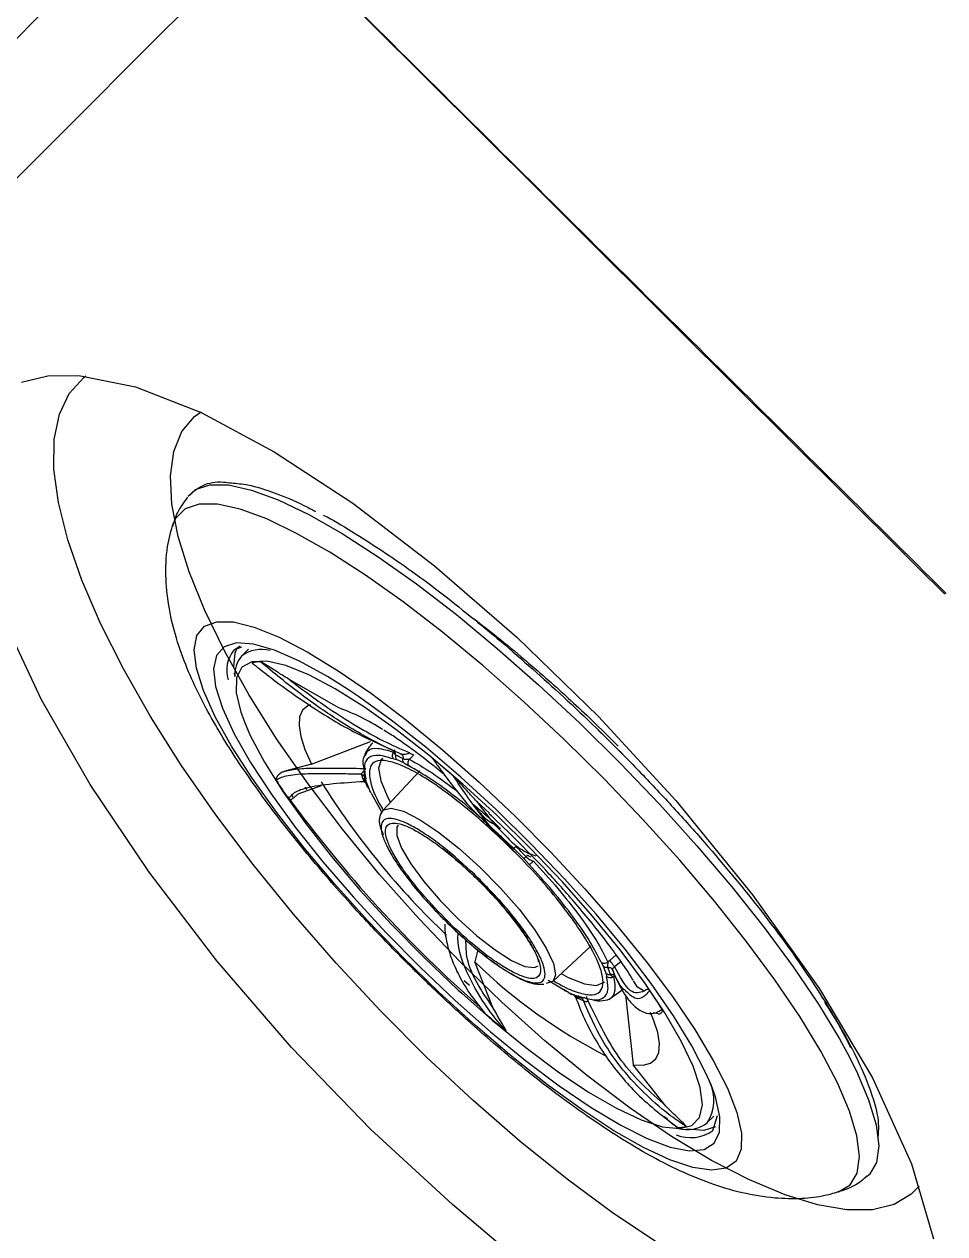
# Model space of a CAD drawing. Header units: inches. Extents: x 0 to 84, y -22 to 124.
# Drawn here: x 73.36 to 75.274, y 66.242 to 68.756 of the extents above; entities that cross this region are included whole.
import ezdxf

# ---------------------------------------------------------------- set-up
doc = ezdxf.new("R2010")
doc.units = ezdxf.units.IN
doc.header["$MEASUREMENT"] = 0
doc.layers.add('1', color=4, linetype='Continuous')
doc.layers.add('BDIM_CYAN', color=4, linetype='Continuous')

# ---------------------------------------------------------------- blocks, each defined once
blk = doc.blocks.new('2020 HS PILLOW')
at = {"layer": '1', "color": 2}
for points, knots in [([(5.8034, -0.0127), (5.5758, -0.0117), (5.1207, -0.0097), (4.4379, -0.0073), (3.7551, -0.0052), (3.0724, -0.0034), (2.3896, -0.0021), (1.7069, -0.001), (1.0241, -0.0003), (0.3414, 0), (-0.3414, 0), (-1.0241, -0.0003), (-1.7069, -0.001), (-2.3896, -0.0021), (-3.0724, -0.0034), (-3.7551, -0.0052), (-4.4379, -0.0073), (-5.1207, -0.0097), (-5.5758, -0.0117), (-5.8034, -0.0127)], [0, 0, 0, 0, 0.058824, 0.117648, 0.176472, 0.235295, 0.294119, 0.352942, 0.411765, 0.470588, 0.529412, 0.588235, 0.647058, 0.705881, 0.764705, 0.823528, 0.882352, 0.941176, 1, 1, 1, 1]), ([(5.8027, -0.0093), (4.0523, -0.005), (0.1838, 0.0045), (-3.6846, -0.0044), (-5.8027, -0.0093)], [0, 0, 0, 0, 0.452479, 1, 1, 1, 1])]:
    blk.add_open_spline(points, degree=3, knots=knots, dxfattribs=at)
blk = doc.blocks.new('2026 RELAY')
at = {"color": 8, "linetype": 'Continuous', "lineweight": 25, "flags": 128}
for points in [[(74.6798, 65.7214), (74.5855, 65.7844), (74.489, 65.8556), (74.3912, 65.9341), (74.2933, 66.0192), (74.1962, 66.1099), (74.101, 66.2054), (74.0086, 66.3045), (73.9201, 66.4062), (73.8364, 66.5095), (73.7585, 66.6132), (73.687, 66.7163), (73.6228, 66.8177), (73.5665, 66.9162), (73.5188, 67.0109), (73.4802, 67.1007), (73.451, 67.1847), (73.4316, 67.2621), (73.4221, 67.3318), (73.4228, 67.3934), (73.4335, 67.446), (73.4542, 67.4891), (73.4846, 67.5223), (73.4883, 67.5252)], [(75.2203, 65.8411), (75.2041, 65.8245), (75.1682, 65.8032), (75.1234, 65.7923), (75.0703, 65.7921), (75.0095, 65.8024), (74.9417, 65.8231), (74.8679, 65.854), (74.789, 65.8947), (74.7059, 65.9447), (74.6197, 66.0033), (74.5315, 66.0699), (74.4423, 66.1435), (74.3534, 66.2233), (74.2659, 66.3082), (74.1807, 66.3972), (74.0991, 66.4892), (74.022, 66.583), (73.9504, 66.6774), (73.8851, 66.7712), (73.8272, 66.8633), (73.7771, 66.9525), (73.7357, 67.0377), (73.7033, 67.1178), (73.6804, 67.1918), (73.6674, 67.2587), (73.6643, 67.3178), (73.6712, 67.3683), (73.688, 67.4095), (73.7145, 67.4409), (73.7283, 67.451)]]:
    blk.add_lwpolyline(points, dxfattribs=at)
at = {"layer": '1', "color": 3, "linetype": 'Continuous', "lineweight": 25, "flags": 128}
for points in [[(73.3547, 67.5121), (73.4093, 67.5256), (73.474, 67.5263), (73.5917, 67.5024), (73.7283, 67.4491), (73.8803, 67.3677), (74.0432, 67.2609), (74.2131, 67.1309), (74.3846, 66.9821), (74.5538, 66.8174), (74.7148, 66.6425), (74.8744, 66.4469), (75.0135, 66.2514), (75.1236, 66.0663), (75.2044, 65.8875), (75.2502, 65.7316)], [(74.4175, 65.6617), (74.2504, 65.8029), (74.0805, 65.9595), (73.9159, 66.1297), (73.7607, 66.3098), (73.6199, 66.4935), (73.4974, 66.676), (73.3965, 66.8517), (73.3203, 67.0152)]]:
    blk.add_lwpolyline(points, dxfattribs=at)
at = {"layer": '1', "color": 3, "linetype": 'Continuous', "lineweight": 25}
for points, knots in [([(74.7783, 69.655), (74.7703, 69.6472), (74.7476, 69.6248), (74.7031, 69.5809), (74.6376, 69.5163), (74.5493, 69.429), (74.4442, 69.3252), (74.3192, 69.2021), (74.1788, 69.0636), (74.0189, 68.9047), (73.7969, 68.6831), (73.5123, 68.3968), (73.1639, 68.0425), (72.8108, 67.6799), (72.4467, 67.3017), (72.0636, 66.8996), (71.7514, 66.5692), (71.5083, 66.3111), (71.3458, 66.1384), (71.1817, 65.9642), (71.0565, 65.8317), (70.9729, 65.7435), (70.9126, 65.6799), (70.8524, 65.6168), (70.7924, 65.554), (70.7327, 65.4916), (70.6732, 65.4297), (70.6139, 65.3681), (70.5548, 65.307), (70.4961, 65.2464), (70.4377, 65.1863), (70.3985, 65.1462), (70.379, 65.1262)], [0, 0, 0, 0, 0.006889, 0.019604, 0.038143, 0.062501, 0.093759, 0.125003, 0.163814, 0.205483, 0.250005, 0.333836, 0.417164, 0.50001, 0.578664, 0.661987, 0.749993, 0.776104, 0.812493, 0.849399, 0.874995, 0.886901, 0.898698, 0.910387, 0.921968, 0.93344, 0.944804, 0.956059, 0.967206, 0.978245, 0.989177, 1, 1, 1, 1]), ([(70.4197, 65.0669), (70.4766, 65.1228), (70.5332, 65.1783), (70.6458, 65.2882), (70.7017, 65.3427), (70.8688, 65.5043), (70.9788, 65.6097), (71.3037, 65.9213), (71.5135, 66.1231), (71.9197, 66.5179), (72.1162, 66.711), (72.4993, 67.0903), (72.6857, 67.2763), (73.2318, 67.8224), (73.5779, 68.1697), (74.0714, 68.6632), (74.2314, 68.8231), (74.4643, 69.0557), (74.5407, 69.1321), (74.6906, 69.2818), (74.7639, 69.3556), (74.8362, 69.4275)], [0, 0, 0, 0, 0.03125, 0.03125, 0.0625, 0.0625, 0.125, 0.125, 0.25, 0.25, 0.375, 0.375, 0.5, 0.5, 0.75, 0.75, 0.875, 0.875, 0.9375, 0.9375, 1, 1, 1, 1])]:
    blk.add_open_spline(points, degree=3, knots=knots, dxfattribs=at)
at = {"layer": 'BDIM_CYAN'}
for p, q in [((73.8122, 66.9618), (73.7964, 66.955)), ((73.809, 66.9636), (73.7965, 66.9551)), ((73.8121, 66.9428), (73.8264, 66.9571)), ((73.7986, 66.9011), (73.7975, 66.9076)), ((74.0128, 66.8359), (73.9124, 66.8935)), ((74.5685, 66.7747), (74.5536, 66.7887)), ((73.9575, 66.7184), (74.0802, 66.7654)), ((74.6053, 66.738), (74.5685, 66.7747)), ((74.13, 66.7478), (74.1279, 66.7435)), ((74.1279, 66.7435), (74.132, 66.737)), ((74.1457, 66.7379), (74.1479, 66.7383)), ((73.9575, 66.7184), (73.9018, 66.7039)), ((74.1057, 66.622), (74.1829, 66.7046)), ((74.128, 66.7292), (74.134, 66.7281)), ((74.1493, 66.7212), (74.134, 66.7281)), ((74.1493, 66.7212), (74.1598, 66.7148)), ((74.0739, 66.6707), (74.0683, 66.6856)), ((74.0712, 66.6816), (74.0707, 66.6877)), ((74.0712, 66.6816), (74.0766, 66.6674)), ((73.915, 66.6546), (73.9185, 66.6497)), ((73.9301, 66.6566), (73.9783, 66.674)), ((73.9482, 66.6655), (73.9443, 66.6706)), ((74.0818, 66.6583), (74.0766, 66.6674)), ((74.0818, 66.6583), (74.1022, 66.6209)), ((74.3274, 66.6168), (74.3005, 66.6414)), ((74.3669, 66.5534), (74.3351, 66.5829)), ((74.3669, 66.5534), (74.378, 66.5432)), ((74.3987, 66.5221), (74.378, 66.5432)), ((74.3987, 66.5221), (74.4098, 66.5096)), ((74.2525, 66.377), (74.2397, 66.3894)), ((74.3031, 66.3324), (74.2973, 66.3072)), ((74.539, 66.3409), (74.4595, 66.2672)), ((74.3346, 66.2126), (74.2973, 66.3072)), ((74.5595, 66.3067), (74.5647, 66.2976)), ((74.5773, 66.3105), (74.5736, 66.3071)), ((74.5909, 66.3219), (74.5773, 66.3105)), ((74.5874, 66.2975), (74.6004, 66.3084)), ((74.5701, 66.2834), (74.5647, 66.2976)), ((74.5701, 66.2834), (74.5706, 66.2773)), ((74.5833, 66.292), (74.5808, 66.2941)), ((74.5832, 66.2912), (74.5852, 66.2863)), ((74.2861, 66.258), (74.275, 66.2682)), ((74.4493, 66.2695), (74.4815, 66.2502)), ((74.6351, 66.2545), (74.627, 66.268)), ((74.6491, 66.2466), (74.6351, 66.2545)), ((74.492, 66.2438), (74.4815, 66.2502)), ((74.492, 66.2438), (74.5073, 66.2369)), ((74.5108, 66.2341), (74.4949, 66.2413)), ((74.5132, 66.2358), (74.5073, 66.2369)), ((74.5147, 66.2335), (74.5168, 66.2332)), ((74.605, 66.2496), (74.5761, 66.2295)), ((74.6101, 66.2387), (74.6262, 66.0936)), ((74.6779, 66.1997), (74.6679, 66.2012)), ((74.6942, 66.0075), (74.6262, 66.0936)), ((74.7938, 65.9869), (74.7795, 65.9726)), ((74.7917, 65.9571), (74.8016, 65.9881))]:
    blk.add_line(p, q, dxfattribs=at)
at = {"layer": 'BDIM_CYAN', "flags": 128}
for points in [[(73.701, 67.2751), (73.7167, 67.289), (73.7462, 67.2989), (73.7851, 67.2986), (73.8328, 67.2881), (73.8885, 67.2676), (73.9517, 67.2373), (74.0212, 67.1977), (74.0963, 67.1494), (74.1758, 67.0929), (74.2586, 67.0292), (74.3435, 66.959)], [(74.3135, 66.9233), (74.2297, 66.9926), (74.1479, 67.0555), (74.0695, 67.1112), (73.9954, 67.159), (73.9267, 67.1981), (73.8644, 67.228), (73.8093, 67.2482), (73.7623, 67.2585), (73.7239, 67.2588), (73.6947, 67.249), (73.6752, 67.2293), (73.6689, 67.2153)], [(74.2298, 66.7479), (74.3058, 66.6808), (74.3814, 66.6094), (74.4552, 66.5352), (74.5259, 66.4593), (74.5924, 66.3831), (74.6533, 66.3081), (74.7076, 66.2355), (74.7543, 66.1666), (74.7926, 66.1027), (74.8218, 66.0449), (74.8414, 65.9943), (74.851, 65.9516), (74.8505, 65.9178), (74.8399, 65.8934), (74.8193, 65.8789), (74.7892, 65.8744), (74.75, 65.8802), (74.7025, 65.896), (74.6475, 65.9216), (74.586, 65.9565), (74.5191, 66.0002), (74.448, 66.0518), (74.3739, 66.1104), (74.2982, 66.175), (74.2222, 66.2444), (74.1474, 66.3173), (74.0749, 66.3926), (74.0062, 66.4688), (73.9424, 66.5446), (73.8846, 66.6185), (73.834, 66.6894), (73.7914, 66.756), (73.7576, 66.817), (73.7331, 66.8713), (73.7185, 66.918), (73.7139, 66.9563), (73.7195, 66.9855), (73.7351, 67.005), (73.7605, 67.0145), (73.7953, 67.0139), (73.8387, 67.0031), (73.8901, 66.9824), (73.9485, 66.952), (74.0128, 66.9126), (74.082, 66.8649), (74.1547, 66.8097), (74.2298, 66.7479)], [(74.0343, 66.8729), (73.9909, 66.9002), (73.9325, 66.9324), (73.8809, 66.955), (73.8371, 66.9677), (73.8019, 66.9702), (73.776, 66.9624), (73.7599, 66.9445), (73.754, 66.9168), (73.7583, 66.8799), (73.7727, 66.8345), (73.7971, 66.7814), (73.8309, 66.7218), (73.8734, 66.6567), (73.9238, 66.5874), (73.9812, 66.5154), (74.0445, 66.4419), (74.1123, 66.3684), (74.1834, 66.2964), (74.2563, 66.2272), (74.3298, 66.1622)], [(73.796, 66.9206), (73.7989, 66.95), (73.8039, 66.9609)], [(74.3435, 66.959), (74.4294, 66.8834), (74.515, 66.8035), (74.5992, 66.7203), (74.6807, 66.6351), (74.7584, 66.5489), (74.8313, 66.4632), (74.8983, 66.3789), (74.9584, 66.2974), (75.0109, 66.2198), (75.0549, 66.1471), (75.0707, 66.1183)], [(74.2698, 66.2421), (74.3332, 66.1863), (74.403, 66.1293), (74.4702, 66.0791), (74.5335, 66.0367), (74.5915, 66.003), (74.643, 65.9789), (74.6868, 65.9647), (74.7221, 65.9608), (74.748, 65.9672), (74.7641, 65.9839), (74.77, 66.0104), (74.7655, 66.0463), (74.7508, 66.0907), (74.7261, 66.1427), (74.6921, 66.2011), (74.6494, 66.2648), (74.5989, 66.3324), (74.5417, 66.4024), (74.4791, 66.4734), (74.4123, 66.5438), (74.3428, 66.6122), (74.2721, 66.677), (74.2016, 66.7369), (74.1329, 66.7907), (74.0675, 66.8371), (74.0067, 66.8752), (73.9518, 66.9042), (73.904, 66.9234), (73.8644, 66.9325), (73.8337, 66.9312), (73.8126, 66.9196), (73.8016, 66.8979), (73.8009, 66.8667), (73.8105, 66.8264), (73.8181, 66.806)], [(75.0524, 65.829), (75.0528, 65.8291), (75.0772, 65.8439), (75.0918, 65.8684), (75.0964, 65.9025), (75.091, 65.9455), (75.0756, 65.9969), (75.0504, 66.0559), (75.0159, 66.1218), (74.9724, 66.1935), (74.9206, 66.2702), (74.8612, 66.3506), (74.7951, 66.4338), (74.7231, 66.5185), (74.6464, 66.6035), (74.5659, 66.6877), (74.4828, 66.7698), (74.3983, 66.8487), (74.3135, 66.9233)], [(74.7879, 66.052), (74.7774, 66.0763), (74.7483, 66.1328), (74.71, 66.1953), (74.6634, 66.2626), (74.6094, 66.3335), (74.5489, 66.4064), (74.4833, 66.4801), (74.4136, 66.553), (74.3414, 66.6238), (74.268, 66.691), (74.1949, 66.7535), (74.1234, 66.8098), (74.055, 66.8591), (74.0343, 66.8729)], [(73.9558, 66.8418), (73.95, 66.8396), (73.939, 66.8307), (73.9328, 66.817), (73.9316, 66.7986), (73.9353, 66.7759), (73.944, 66.749), (73.9575, 66.7184)], [(73.8181, 66.806), (73.8303, 66.7781), (73.8597, 66.7228), (73.8982, 66.6615), (73.9449, 66.5957), (73.9989, 66.5267), (74.0589, 66.456), (74.1238, 66.3851), (74.1921, 66.3156), (74.2625, 66.2488), (74.2698, 66.2421)], [(74.106, 66.7301), (74.1024, 66.727), (74.0966, 66.7099), (74.1013, 66.6835), (74.1161, 66.6489), (74.1215, 66.6389)], [(74.102, 66.615), (74.1072, 66.6233), (74.1234, 66.6271), (74.149, 66.6203), (74.1823, 66.6033), (74.2215, 66.5771), (74.2642, 66.5432), (74.308, 66.5036), (74.3504, 66.4606), (74.3889, 66.4167), (74.4211, 66.3744), (74.4454, 66.3362), (74.4602, 66.3043), (74.4647, 66.2806), (74.4595, 66.2672)], [(74.1376, 66.5913), (74.1349, 66.5872), (74.1346, 66.5698), (74.1444, 66.544), (74.1637, 66.5114), (74.1911, 66.4743), (74.2248, 66.4352), (74.2624, 66.3968), (74.3015, 66.3617), (74.3393, 66.3322), (74.3733, 66.3105), (74.4012, 66.2979), (74.421, 66.2954), (74.4289, 66.2992)], [(74.4764, 66.2829), (74.4911, 66.2751), (74.5248, 66.2614), (74.5501, 66.258), (74.566, 66.265), (74.5664, 66.2655)], [(74.4595, 66.2672), (74.4587, 66.2665), (74.4455, 66.2626)], [(74.5851, 66.2768), (74.5882, 66.2612), (74.5882, 66.2484), (74.5851, 66.2383), (74.579, 66.2313), (74.5775, 66.2303)], [(74.6262, 66.0936), (74.6465, 66.0926), (74.6623, 66.0966), (74.6734, 66.1055), (74.6796, 66.1192), (74.6808, 66.1376), (74.677, 66.1604), (74.6683, 66.1872), (74.6621, 66.2022)], [(74.3298, 66.1622), (74.4023, 66.1026), (74.4724, 66.0497), (74.5388, 66.0044), (74.6002, 65.9677), (74.6553, 65.9402), (74.7032, 65.9225), (74.7428, 65.9149), (74.7734, 65.9175), (74.7945, 65.9304), (74.8055, 65.9533), (74.8063, 65.9856), (74.7969, 66.0269), (74.7879, 66.052)], [(75.0707, 66.1183), (75.0899, 66.0803), (75.1154, 66.0205), (75.131, 65.9685), (75.1365, 65.9249), (75.1318, 65.8905), (75.117, 65.8656), (75.1122, 65.8612)], [(74.7975, 65.9644), (74.7729, 65.9568), (74.7377, 65.9593)]]:
    blk.add_lwpolyline(points, dxfattribs=at)
at = {"layer": 'BDIM_CYAN'}
for centre, radius, start, end in [((73.8538, 66.8877), 0.0692, 75.19, 127.1238), ((73.8463, 66.9133), 0.065, 140.0456, 197.3125), ((73.8542, 66.906), 0.056, 138.8541, 186.413), ((73.8524, 66.8609), 0.0703, 90.7296, 105.1692), ((73.8535, 66.394), 0.4697, 57.574, 70.1758), ((74.0261, 66.4815), 0.2766, 63.9321, 67.4903), ((72.7111, 64.9123), 2.3555, 49.1277, 50.5149), ((75.0027, 67.3998), 1.3275, 212.5833, 214.6167), ((75.3735, 67.5582), 1.6485, 212.1187, 226.4823), ((74.2624, 66.7657), 0.2127, 198.6794, 203.0097), ((76.0893, 68.2434), 2.7009, 216.1272, 228.7571), ((73.3114, 65.4761), 1.5147, 43.867, 45.0119), ((75.0831, 67.1161), 1.1278, 225.8274, 242.9086), ((74.384, 66.2152), 0.2059, 18.679, 23.0106), ((74.3615, 66.1974), 0.2407, 21.6979, 22.8954), ((74.3978, 66.2117), 0.2017, 18.6147, 21.7522), ((74.6318, 66.4907), 0.2856, 243.9322, 247.4902), ((74.6113, 66.4675), 0.2532, 245.8219, 247.5681), ((74.5573, 66.2816), 0.0551, 249.4607, 291.5038), ((73.5675, 65.4944), 1.3275, 32.5835, 34.6167), ((75.8591, 67.9819), 2.3555, 229.1276, 230.5149), ((74.7085, 66.0204), 0.0856, 326.1063, 25.7199), ((74.7454, 66.0211), 0.0791, 247.538, 305.824), ((74.7178, 66.0333), 0.0703, 270.7296, 285.1692), ((74.7377, 66.0278), 0.0692, 255.1208, 307.2038)]:
    blk.add_arc(centre, radius, start, end, dxfattribs=at)
for points, knots in [([(73.7015, 67.2757), (73.7109, 67.284), (73.7294, 67.3001), (73.7619, 67.307), (73.7858, 67.3036), (73.7915, 67.3028)], [0, 0, 0, 0, 0.445133, 0.867846, 1, 1, 1, 1]), ([(73.7915, 67.3028), (73.8025, 67.3019), (73.8288, 67.2998), (73.88, 67.2832), (73.9277, 67.264), (73.9579, 67.2479), (73.9662, 67.2435)], [0, 0, 0, 0, 0.236629, 0.569889, 0.883061, 1, 1, 1, 1]), ([(73.6691, 67.2125), (73.672, 67.2222), (73.6786, 67.2437), (73.6928, 67.2629), (73.7005, 67.2734)], [0, 0, 0, 0, 0.4524442, 1, 1, 1, 1]), ([(73.9825, 67.2356), (73.9828, 67.2355), (74.0001, 67.2276), (74.0417, 67.2019), (74.122, 67.1515), (74.2285, 67.0752), (74.3169, 67.002), (74.3598, 66.9664)], [0, 0, 0, 0, 0.0024536, 0.1766172, 0.3508173, 0.6848474, 1, 1, 1, 1]), ([(74.1494, 66.3118), (74.1442, 66.3172), (74.1316, 66.3297), (74.1077, 66.3543), (74.0755, 66.3881), (74.0359, 66.4311), (73.9925, 66.48), (73.9477, 66.5329), (73.9034, 66.5878), (73.861, 66.6435), (73.8215, 66.699), (73.7854, 66.7536), (73.7528, 66.8078), (73.7237, 66.862), (73.6977, 66.9188), (73.6764, 66.9773), (73.6611, 67.0394), (73.6535, 67.1044), (73.6556, 67.1677), (73.6659, 67.2039), (73.6705, 67.2199)], [0, 0, 0, 0, 0.017534, 0.041406, 0.080131, 0.126654, 0.179488, 0.236275, 0.295643, 0.356617, 0.418551, 0.481025, 0.54381, 0.609235, 0.676067, 0.748578, 0.814163, 0.877244, 0.945575, 1, 1, 1, 1]), ([(74.2752, 67.035), (74.2781, 67.033), (74.3, 67.0172), (74.3421, 66.9838), (74.3843, 66.9498), (74.4066, 66.9304), (74.4095, 66.9278)], [0, 0, 0, 0, 0.067025, 0.511972, 0.936998, 1, 1, 1, 1]), ([(74.3598, 66.9664), (74.4032, 66.9283), (74.4926, 66.8499), (74.6046, 66.7395), (74.6934, 66.6462), (74.7812, 66.5491), (74.8829, 66.4274), (74.9695, 66.3107), (75.0107, 66.2467), (75.0243, 66.2256)], [0, 0, 0, 0, 0.167429, 0.344886, 0.437413, 0.529958, 0.718716, 0.907474, 1, 1, 1, 1]), ([(73.9124, 66.8935), (73.9082, 66.8962), (73.8969, 66.9033), (73.8815, 66.9131), (73.868, 66.9217), (73.86, 66.9266), (73.8554, 66.9293), (73.8531, 66.9306), (73.8519, 66.9312), (73.8516, 66.9312), (73.8515, 66.9312)], [0, 0, 0, 0, 0.191797, 0.519572, 0.729704, 0.856737, 0.930022, 0.970712, 0.992634, 1, 1, 1, 1]), ([(74.0978, 66.7609), (74.0852, 66.7676), (74.0572, 66.7823), (74.0165, 66.8072), (73.9752, 66.8347), (73.9181, 66.8757), (73.879, 66.9083), (73.8515, 66.9312)], [0, 0, 0, 0, 0.138492, 0.307534, 0.458721, 0.619894, 1, 1, 1, 1]), ([(73.834, 66.9288), (73.834, 66.9288), (73.834, 66.9287), (73.834, 66.9286), (73.8341, 66.9284), (73.8344, 66.9281), (73.8351, 66.9274), (73.8374, 66.9256), (73.8395, 66.9241), (73.8411, 66.923)], [0, 0, 0, 0, 0.035822, 0.071995, 0.104743, 0.140534, 0.201731, 0.392844, 1, 1, 1, 1]), ([(73.834, 66.9288), (73.8346, 66.9283), (73.8361, 66.9271), (73.8407, 66.9233), (73.8555, 66.9115), (73.8908, 66.8841), (73.9545, 66.8391), (74.0379, 66.7873), (74.0995, 66.7594), (74.1274, 66.7467)], [0, 0, 0, 0, 0.007325, 0.019566, 0.058651, 0.192116, 0.441769, 0.746986, 1, 1, 1, 1]), ([(74.4095, 66.9278), (74.4251, 66.9144), (74.4542, 66.8894), (74.498, 66.8496), (74.5444, 66.8061), (74.5768, 66.7739), (74.5949, 66.756)], [0, 0, 0, 0, 0.2517033, 0.4678447, 0.7027218, 1, 1, 1, 1]), ([(73.9124, 66.8935), (73.9364, 66.8754), (73.9804, 66.842), (74.047, 66.7994), (74.1059, 66.7663), (74.1427, 66.7501), (74.1609, 66.742)], [0, 0, 0, 0, 0.317509, 0.583481, 0.794833, 1, 1, 1, 1]), ([(74.2331, 66.6971), (74.2242, 66.7044), (74.2032, 66.7216), (74.1726, 66.7449), (74.1429, 66.7663), (74.1206, 66.7812), (74.1111, 66.7869), (74.1077, 66.789)], [0, 0, 0, 0, 0.175058, 0.413015, 0.646773, 0.872595, 1, 1, 1, 1]), ([(74.0683, 66.7387), (74.0715, 66.744), (74.0766, 66.7525), (74.0827, 66.7602), (74.0849, 66.763)], [0, 0, 0, 0, 0.637356, 1, 1, 1, 1]), ([(74.1435, 66.7394), (74.1289, 66.7458), (74.1135, 66.7525), (74.0985, 66.7606), (74.0978, 66.7609)], [0, 0, 0, 0, 0.95481, 1, 1, 1, 1]), ([(74.0687, 66.7007), (74.0663, 66.7114), (74.0626, 66.728), (74.0685, 66.7358), (74.0707, 66.7386)], [0, 0, 0, 0, 0.64222, 1, 1, 1, 1]), ([(74.128, 66.7292), (74.117, 66.7324), (74.0949, 66.739), (74.0748, 66.7335), (74.065, 66.7174), (74.0688, 66.6975), (74.0707, 66.6877)], [0, 0, 0, 0, 0.247011, 0.5, 0.752989, 1, 1, 1, 1]), ([(74.0707, 66.7386), (74.0718, 66.7413), (74.0755, 66.7503), (74.094, 66.7533), (74.1166, 66.7468), (74.1279, 66.7435)], [0, 0, 0, 0, 0.181301, 0.590651, 1, 1, 1, 1]), ([(74.132, 66.737), (74.1321, 66.7381), (74.1323, 66.7403), (74.1313, 66.7433), (74.1296, 66.7455), (74.1281, 66.7463), (74.1274, 66.7467)], [0, 0, 0, 0, 0.266689, 0.531115, 0.778754, 1, 1, 1, 1]), ([(74.1609, 66.742), (74.1604, 66.7416), (74.1592, 66.7406), (74.1564, 66.7392), (74.1525, 66.7382), (74.1477, 66.738), (74.1449, 66.739), (74.1435, 66.7394)], [0, 0, 0, 0, 0.111469, 0.230184, 0.482261, 0.743373, 1, 1, 1, 1]), ([(74.1477, 66.7299), (74.1499, 66.7293), (74.1539, 66.7282), (74.1587, 66.7285), (74.1607, 66.7286)], [0, 0, 0, 0, 0.571403, 1, 1, 1, 1]), ([(74.1694, 66.7375), (74.1683, 66.7359), (74.1658, 66.7324), (74.1625, 66.73), (74.1607, 66.7286)], [0, 0, 0, 0, 0.459354, 1, 1, 1, 1]), ([(74.1694, 66.7375), (74.1688, 66.7377), (74.1676, 66.7382), (74.1654, 66.7393), (74.1631, 66.7406), (74.1616, 66.7416), (74.1609, 66.742)], [0, 0, 0, 0, 0.245337, 0.5, 0.754663, 1, 1, 1, 1]), ([(74.2089, 66.7302), (74.2094, 66.7296), (74.2106, 66.7278), (74.2144, 66.7225), (74.2262, 66.7061), (74.2529, 66.6704), (74.2878, 66.6264), (74.3118, 66.6048), (74.3215, 66.5961)], [0, 0, 0, 0, 0.011965, 0.031961, 0.095811, 0.313849, 0.721693, 1, 1, 1, 1]), ([(73.9018, 66.7039), (73.9111, 66.7058), (73.9292, 66.7095), (73.9708, 66.7106), (74.0177, 66.71), (74.0532, 66.7097), (74.0706, 66.7095)], [0, 0, 0, 0, 0.280747, 0.545552, 0.776817, 1, 1, 1, 1]), ([(74.0706, 66.7095), (74.0701, 66.709), (74.0691, 66.708), (74.067, 66.7057), (74.0645, 66.7028), (74.0622, 66.6997), (74.0613, 66.6983), (74.0609, 66.6975)], [0, 0, 0, 0, 0.111467, 0.230181, 0.482258, 0.743371, 1, 1, 1, 1]), ([(74.2979, 66.6118), (74.2678, 66.636), (74.2215, 66.6733), (74.168, 66.7052), (74.1322, 66.7216), (74.1045, 66.7276), (74.0804, 66.7226), (74.0741, 66.6932), (74.0884, 66.6518), (74.1057, 66.6242), (74.1066, 66.6229)], [0, 0, 0, 0, 0.191375, 0.294396, 0.399603, 0.50481, 0.60783, 0.799205, 0.990581, 1, 1, 1, 1]), ([(74.322, 66.5951), (74.3188, 66.598), (74.2972, 66.6183), (74.257, 66.6506), (74.2045, 66.6894), (74.1746, 66.7064), (74.1598, 66.7148)], [0, 0, 0, 0, 0.053605, 0.371574, 0.689543, 1, 1, 1, 1]), ([(74.1607, 66.7286), (74.1761, 66.7199), (74.2067, 66.7027), (74.2428, 66.6755), (74.2607, 66.662)], [0, 0, 0, 0, 0.504034, 1, 1, 1, 1]), ([(73.9018, 66.7039), (73.9, 66.7031), (73.8951, 66.7008), (73.8896, 66.697), (73.8858, 66.6928), (73.8842, 66.6898), (73.8836, 66.6878), (73.8836, 66.6864), (73.8838, 66.6855), (73.8841, 66.685), (73.8842, 66.6849)], [0, 0, 0, 0, 0.191801, 0.519634, 0.729787, 0.856818, 0.93009, 0.970764, 0.992671, 1, 1, 1, 1]), ([(74.0609, 66.6975), (74.0463, 66.6977), (74.0191, 66.698), (73.9818, 66.6985), (73.952, 66.6983), (73.9271, 66.697), (73.9085, 66.6945), (73.8933, 66.6906), (73.8873, 66.6868), (73.8842, 66.6849)], [0, 0, 0, 0, 0.154271, 0.288952, 0.454424, 0.575072, 0.714225, 0.852753, 1, 1, 1, 1]), ([(73.9167, 66.6538), (73.9178, 66.6551), (73.9234, 66.6613), (73.9469, 66.6707), (73.9951, 66.678), (74.0443, 66.6811), (74.0666, 66.6825)], [0, 0, 0, 0, 0.069095, 0.356764, 0.708459, 1, 1, 1, 1]), ([(74.07, 66.6811), (74.0697, 66.6813), (74.0688, 66.6821), (74.0675, 66.6823), (74.0666, 66.6825)], [0, 0, 0, 0, 0.309985, 1, 1, 1, 1]), ([(74.0685, 66.6998), (74.0684, 66.6996), (74.0677, 66.6979), (74.0669, 66.6952), (74.0668, 66.6939), (74.0668, 66.6933)], [0, 0, 0, 0, 0.042172, 0.540741, 1, 1, 1, 1]), ([(74.0702, 66.6804), (74.0702, 66.6804), (74.0693, 66.6812), (74.068, 66.6812), (74.0668, 66.6812)], [0, 0, 0, 0, 0.008245, 1, 1, 1, 1]), ([(74.3005, 66.6414), (74.2977, 66.6444), (74.29, 66.6526), (74.2788, 66.6649), (74.2682, 66.6767), (74.2604, 66.6852), (74.2557, 66.6905), (74.2528, 66.6931), (74.2525, 66.6934)], [0, 0, 0, 0, 0.191782, 0.518998, 0.728969, 0.85611, 0.98384, 1, 1, 1, 1]), ([(74.353, 66.5647), (74.3484, 66.569), (74.3347, 66.5817), (74.3102, 66.6119), (74.2811, 66.6509), (74.2615, 66.68), (74.2525, 66.6934)], [0, 0, 0, 0, 0.150595, 0.449551, 0.745562, 1, 1, 1, 1]), ([(73.9102, 66.6456), (73.9103, 66.6456), (73.9104, 66.6454), (73.9107, 66.6451), (73.9109, 66.6449), (73.9113, 66.6447), (73.9119, 66.6444), (73.9137, 66.6442), (73.9184, 66.6464), (73.9237, 66.6509), (73.9285, 66.6551), (73.9301, 66.6566)], [0, 0, 0, 0, 0.005501, 0.011055, 0.016084, 0.02158, 0.030977, 0.060324, 0.195274, 0.730604, 1, 1, 1, 1]), ([(74.0739, 66.6708), (74.0739, 66.6707), (74.0742, 66.67), (74.075, 66.6688), (74.0761, 66.6679), (74.0766, 66.6674)], [0, 0, 0, 0, 0.054751, 0.538852, 1, 1, 1, 1]), ([(74.0818, 66.6583), (74.081, 66.6591), (74.0794, 66.6606), (74.0784, 66.6627), (74.0785, 66.6639), (74.0785, 66.664)], [0, 0, 0, 0, 0.4803862, 0.9607725, 1, 1, 1, 1]), ([(73.9102, 66.6456), (73.9103, 66.6458), (73.9105, 66.6462), (73.9111, 66.6475), (73.9126, 66.6502), (73.9151, 66.6524), (73.9167, 66.6538)], [0, 0, 0, 0, 0.055427, 0.148054, 0.44381, 1, 1, 1, 1]), ([(74.292, 66.6361), (74.3006, 66.6292), (74.32, 66.6135), (74.3396, 66.5947), (74.3505, 66.5843)], [0, 0, 0, 0, 0.444445, 1, 1, 1, 1]), ([(74.2961, 66.6314), (74.3032, 66.6226), (74.3188, 66.6032), (74.3323, 66.5958), (74.3396, 66.5918)], [0, 0, 0, 0, 0.454264, 1, 1, 1, 1]), ([(74.3005, 66.6414), (74.3136, 66.6239), (74.3349, 66.5953), (74.3541, 66.5765), (74.3615, 66.5692)], [0, 0, 0, 0, 0.6121427, 1, 1, 1, 1]), ([(74.1071, 66.5708), (74.104, 66.5788), (74.0948, 66.6028), (74.1014, 66.6143), (74.1057, 66.622)], [0, 0, 0, 0, 0.3370446, 1, 1, 1, 1]), ([(74.296, 66.4895), (74.2745, 66.5091), (74.2413, 66.5393), (74.1991, 66.5701), (74.169, 66.5889), (74.1433, 66.6011), (74.1175, 66.6078), (74.0996, 66.6002), (74.1024, 66.5727), (74.1174, 66.5403), (74.1355, 66.5105), (74.1595, 66.4775), (74.1958, 66.433), (74.228, 66.4006), (74.2489, 66.3795)], [0, 0, 0, 0, 0.119728, 0.18418, 0.25, 0.31582, 0.380272, 0.5, 0.619728, 0.68418, 0.75, 0.81582, 0.880272, 1, 1, 1, 1]), ([(74.4606, 66.2682), (74.4644, 66.2659), (74.4825, 66.2547), (74.5087, 66.2439), (74.5369, 66.2372), (74.5607, 66.2426), (74.5683, 66.2712), (74.5462, 66.3251), (74.5117, 66.3801), (74.4767, 66.4277), (74.4351, 66.4774), (74.3759, 66.5415), (74.3286, 66.5841), (74.2979, 66.6118)], [0, 0, 0, 0, 0.021294, 0.100255, 0.179216, 0.256537, 0.40017, 0.543804, 0.621124, 0.700085, 0.779046, 0.856367, 1, 1, 1, 1]), ([(74.3912, 66.5529), (74.3731, 66.5708), (74.3515, 66.5922), (74.3298, 66.6123), (74.3263, 66.6155)], [0, 0, 0, 0, 0.838527, 1, 1, 1, 1]), ([(74.2502, 66.3825), (74.2305, 66.4024), (74.2, 66.4331), (74.1656, 66.4752), (74.143, 66.5064), (74.1258, 66.5346), (74.1117, 66.5651), (74.109, 66.5911), (74.1259, 66.5983), (74.1504, 66.592), (74.1747, 66.5804), (74.2031, 66.5627), (74.243, 66.5335), (74.2743, 66.505), (74.2947, 66.4865)], [0, 0, 0, 0, 0.119728, 0.18418, 0.25, 0.31582, 0.380272, 0.5, 0.619728, 0.68418, 0.75, 0.81582, 0.880272, 1, 1, 1, 1]), ([(74.3777, 66.5395), (74.3612, 66.5559), (74.3421, 66.5748), (74.3229, 66.5924), (74.3203, 66.5948)], [0, 0, 0, 0, 0.868212, 1, 1, 1, 1]), ([(74.3581, 66.5615), (74.3569, 66.5627), (74.3497, 66.5701), (74.3423, 66.5765), (74.336, 66.5818)], [0, 0, 0, 0, 0.1644689, 1, 1, 1, 1]), ([(74.3615, 66.5692), (74.3658, 66.5646), (74.3763, 66.5533), (74.3915, 66.5423), (74.408, 66.5324), (74.4186, 66.5294), (74.4239, 66.5279)], [0, 0, 0, 0, 0.187832, 0.464606, 0.734492, 1, 1, 1, 1]), ([(74.2878, 66.4925), (74.2815, 66.4985), (74.2616, 66.5178), (74.2426, 66.5326), (74.2295, 66.5427)], [0, 0, 0, 0, 0.314101, 1, 1, 1, 1]), ([(74.6259, 66.2696), (74.6225, 66.2752), (74.6145, 66.2882), (74.5949, 66.3169), (74.5686, 66.3526), (74.5377, 66.3917), (74.5055, 66.4301), (74.4743, 66.4654), (74.4373, 66.5059), (74.4092, 66.5345), (74.3912, 66.5529)], [0, 0, 0, 0, 0.095959, 0.224563, 0.358366, 0.493546, 0.621252, 0.729558, 0.826737, 1, 1, 1, 1]), ([(74.4073, 66.529), (74.4081, 66.5283), (74.4099, 66.5269), (74.412, 66.5262), (74.4131, 66.5258)], [0, 0, 0, 0, 0.496062, 1, 1, 1, 1]), ([(74.4034, 66.5258), (74.4057, 66.5239), (74.4104, 66.52), (74.4161, 66.5178), (74.4189, 66.5167)], [0, 0, 0, 0, 0.490746, 1, 1, 1, 1]), ([(74.5595, 66.3067), (74.5524, 66.3206), (74.5379, 66.3488), (74.5028, 66.3999), (74.46, 66.4544), (74.4264, 66.4913), (74.4098, 66.5096)], [0, 0, 0, 0, 0.2470114, 0.5, 0.7529886, 1, 1, 1, 1]), ([(74.4189, 66.5167), (74.4363, 66.4976), (74.4711, 66.4594), (74.515, 66.4034), (74.5512, 66.3509), (74.5661, 66.3217), (74.5736, 66.3071)], [0, 0, 0, 0, 0.25, 0.5, 0.75, 1, 1, 1, 1]), ([(74.2489, 66.3795), (74.2705, 66.3599), (74.3036, 66.3297), (74.3459, 66.2989), (74.3759, 66.2801), (74.4016, 66.2679), (74.4275, 66.2612), (74.4453, 66.2688), (74.4425, 66.2963), (74.4276, 66.3286), (74.4094, 66.3585), (74.3855, 66.3914), (74.3491, 66.436), (74.3169, 66.4684), (74.296, 66.4895)], [0, 0, 0, 0, 0.119728, 0.18418, 0.25, 0.31582, 0.380272, 0.5, 0.619728, 0.68418, 0.75, 0.81582, 0.880272, 1, 1, 1, 1]), ([(74.2947, 66.4865), (74.3145, 66.4665), (74.3449, 66.4359), (74.3793, 66.3938), (74.402, 66.3626), (74.4191, 66.3344), (74.4332, 66.3038), (74.4359, 66.2779), (74.419, 66.2706), (74.3946, 66.277), (74.3703, 66.2885), (74.3419, 66.3063), (74.3019, 66.3354), (74.2706, 66.364), (74.2502, 66.3825)], [0, 0, 0, 0, 0.119728, 0.18418, 0.25, 0.31582, 0.380272, 0.5, 0.619728, 0.68418, 0.75, 0.81582, 0.880272, 1, 1, 1, 1]), ([(74.4294, 66.3074), (74.4295, 66.308), (74.43, 66.3116), (74.4234, 66.3261), (74.4108, 66.3487), (74.3896, 66.3802), (74.3575, 66.4213), (74.3201, 66.4625), (74.2963, 66.4846), (74.2878, 66.4925)], [0, 0, 0, 0, 0.036785, 0.200168, 0.346296, 0.474536, 0.688327, 0.8896, 1, 1, 1, 1]), ([(74.2397, 66.3894), (74.233, 66.3956), (74.2214, 66.4064), (74.2115, 66.4181), (74.2073, 66.4231)], [0, 0, 0, 0, 0.572487, 1, 1, 1, 1]), ([(74.2347, 66.3854), (74.2346, 66.3842), (74.234, 66.3711), (74.2383, 66.347), (74.2481, 66.3127), (74.2642, 66.2774), (74.2867, 66.2396), (74.3072, 66.2139), (74.3177, 66.2008)], [0, 0, 0, 0, 0.02015, 0.214049, 0.389675, 0.573048, 0.780973, 1, 1, 1, 1]), ([(74.4404, 66.26), (74.4342, 66.26), (74.4157, 66.26), (74.3754, 66.2785), (74.3236, 66.3144), (74.281, 66.3489), (74.2582, 66.3714), (74.2525, 66.377)], [0, 0, 0, 0, 0.140759, 0.425851, 0.679378, 0.920159, 1, 1, 1, 1]), ([(74.3613, 66.164), (74.3608, 66.1646), (74.3594, 66.1662), (74.3552, 66.171), (74.3422, 66.1862), (74.3147, 66.2217), (74.2807, 66.2814), (74.2606, 66.3341), (74.2621, 66.364), (74.2623, 66.3675)], [0, 0, 0, 0, 0.0093024, 0.0248485, 0.074488, 0.243998, 0.5610712, 0.9487135, 1, 1, 1, 1]), ([(74.3346, 66.2126), (74.3113, 66.2466), (74.2794, 66.2932), (74.2787, 66.3402), (74.2785, 66.3529)], [0, 0, 0, 0, 0.7293054, 1, 1, 1, 1]), ([(75.0561, 65.8303), (75.0458, 65.8271), (75.0212, 65.8196), (74.9745, 65.8141), (74.9155, 65.8155), (74.8502, 65.8265), (74.7828, 65.8471), (74.7156, 65.8756), (74.6484, 65.911), (74.5842, 65.9502), (74.5231, 65.9915), (74.4632, 66.0352), (74.403, 66.0822), (74.3446, 66.1307), (74.293, 66.1758), (74.2514, 66.2136), (74.2216, 66.2415), (74.2004, 66.2617), (74.1854, 66.2763), (74.1749, 66.2866), (74.1633, 66.298), (74.1552, 66.3061), (74.1494, 66.3118)], [0, 0, 0, 0, 0.036066, 0.085444, 0.141474, 0.211815, 0.286358, 0.368991, 0.453445, 0.529206, 0.595182, 0.662358, 0.72851, 0.791057, 0.850412, 0.893555, 0.924492, 0.946523, 0.962156, 0.973229, 0.981067, 1, 1, 1, 1]), ([(74.5736, 66.3071), (74.5735, 66.3062), (74.5734, 66.305), (74.573, 66.3029), (74.5728, 66.3007), (74.5727, 66.298), (74.5733, 66.2964), (74.5735, 66.2957)], [0, 0, 0, 0, 0.2243069, 0.303573, 0.4738275, 0.7457286, 1, 1, 1, 1]), ([(74.5773, 66.3105), (74.5776, 66.3101), (74.5781, 66.3094), (74.5793, 66.3078), (74.5807, 66.3059), (74.5823, 66.3038), (74.5839, 66.3017), (74.5853, 66.2999), (74.5865, 66.2985), (74.5871, 66.2978), (74.5874, 66.2975)], [0, 0, 0, 0, 0.112211, 0.235183, 0.366441, 0.502102, 0.637431, 0.767756, 0.88937, 1, 1, 1, 1]), ([(74.5132, 66.2358), (74.5242, 66.2326), (74.5464, 66.226), (74.5664, 66.2315), (74.5762, 66.2476), (74.5724, 66.2675), (74.5706, 66.2773)], [0, 0, 0, 0, 0.247012, 0.5, 0.752988, 1, 1, 1, 1]), ([(74.5735, 66.2957), (74.5727, 66.2956), (74.571, 66.2954), (74.5686, 66.2957), (74.5664, 66.2964), (74.5652, 66.2972), (74.5647, 66.2976)], [0, 0, 0, 0, 0.257259, 0.51339, 0.762603, 1, 1, 1, 1]), ([(74.5735, 66.2957), (74.5746, 66.2957), (74.5769, 66.2959), (74.5798, 66.2949), (74.5821, 66.2932), (74.5829, 66.2918), (74.5832, 66.2911)], [0, 0, 0, 0, 0.266689, 0.531115, 0.778754, 1, 1, 1, 1]), ([(74.5791, 66.2811), (74.5799, 66.2799), (74.5814, 66.2778), (74.5839, 66.2771), (74.5851, 66.2768)], [0, 0, 0, 0, 0.571404, 1, 1, 1, 1]), ([(74.5832, 66.2911), (74.5832, 66.2913), (74.5831, 66.2919), (74.5837, 66.2932), (74.5846, 66.2944), (74.5854, 66.2954), (74.5863, 66.2965), (74.587, 66.2971), (74.5874, 66.2975)], [0, 0, 0, 0, 0.277558, 0.532524, 0.651825, 0.767232, 0.882131, 1, 1, 1, 1]), ([(74.61, 66.2479), (74.608, 66.2493), (74.5987, 66.2558), (74.59, 66.2756), (74.5832, 66.2911)], [0, 0, 0, 0, 0.220567, 1, 1, 1, 1]), ([(74.6491, 66.2466), (74.6396, 66.2432), (74.6203, 66.2364), (74.5984, 66.277), (74.5874, 66.2975)], [0, 0, 0, 0, 0.495173, 1, 1, 1, 1]), ([(74.5889, 66.276), (74.5961, 66.2616), (74.6062, 66.2412), (74.6207, 66.2233), (74.6305, 66.2136), (74.643, 66.2044), (74.6577, 66.1989), (74.6731, 66.2002), (74.6819, 66.2064), (74.6861, 66.2093)], [0, 0, 0, 0, 0.229238, 0.322198, 0.414546, 0.50635, 0.67863, 0.847274, 1, 1, 1, 1]), ([(74.4815, 66.2502), (74.4822, 66.2495), (74.4835, 66.248), (74.4855, 66.247), (74.4866, 66.2471), (74.4866, 66.2471)], [0, 0, 0, 0, 0.499154, 0.998309, 1, 1, 1, 1]), ([(74.5037, 66.24), (74.5038, 66.2391), (74.5041, 66.2369), (74.5055, 66.2352), (74.5063, 66.2342)], [0, 0, 0, 0, 0.406951, 1, 1, 1, 1]), ([(74.5063, 66.2342), (74.5122, 66.219), (74.5235, 66.1897), (74.5463, 66.1465), (74.5721, 66.1061), (74.6021, 66.0675), (74.649, 66.0159), (74.6899, 65.9848), (74.7187, 65.963)], [0, 0, 0, 0, 0.134858, 0.259599, 0.404069, 0.533562, 0.672142, 1, 1, 1, 1]), ([(74.5181, 66.2327), (74.5188, 66.2324), (74.5202, 66.2316), (74.5218, 66.2295), (74.5222, 66.2277), (74.5225, 66.2269)], [0, 0, 0, 0, 0.299816, 0.669614, 1, 1, 1, 1]), ([(74.7362, 65.9654), (74.7355, 65.9658), (74.7339, 65.9669), (74.7288, 65.9702), (74.7129, 65.9808), (74.677, 66.0076), (74.6211, 66.0604), (74.5623, 66.1368), (74.5349, 66.1988), (74.5225, 66.2269)], [0, 0, 0, 0, 0.007325, 0.019566, 0.058651, 0.192116, 0.441769, 0.746986, 1, 1, 1, 1]), ([(74.5225, 66.2269), (74.5231, 66.2263), (74.5244, 66.2253), (74.5266, 66.2247), (74.5285, 66.2247), (74.5298, 66.2251), (74.5311, 66.2257), (74.5318, 66.2263), (74.5322, 66.2266)], [0, 0, 0, 0, 0.277554, 0.532524, 0.651828, 0.767234, 0.882133, 1, 1, 1, 1]), ([(74.5288, 66.2354), (74.5288, 66.235), (74.5288, 66.2343), (74.5293, 66.2326), (74.5301, 66.2306), (74.5311, 66.2285), (74.5319, 66.2272), (74.5322, 66.2266)], [0, 0, 0, 0, 0.195712, 0.414317, 0.624841, 0.821294, 1, 1, 1, 1]), ([(74.66, 66.2485), (74.6598, 66.2483), (74.6595, 66.2477), (74.6584, 66.246), (74.6549, 66.2408), (74.6461, 66.2321), (74.6308, 66.2273), (74.6168, 66.2412), (74.61, 66.2479)], [0, 0, 0, 0, 0.010845, 0.028969, 0.08684, 0.284453, 0.654098, 1, 1, 1, 1]), ([(74.66, 66.2485), (74.6599, 66.2486), (74.6598, 66.2488), (74.6596, 66.2491), (74.6593, 66.2493), (74.659, 66.2496), (74.6585, 66.25), (74.6571, 66.2505), (74.654, 66.25), (74.6515, 66.2482), (74.6497, 66.247), (74.6491, 66.2466)], [0, 0, 0, 0, 0.005501, 0.011055, 0.016084, 0.02158, 0.030977, 0.060324, 0.195274, 0.730604, 1, 1, 1, 1]), ([(74.3049, 66.2175), (74.305, 66.2175), (74.3067, 66.2148), (74.3097, 66.2107), (74.3134, 66.2057), (74.3157, 66.2029), (74.317, 66.2014), (74.3176, 66.2009), (74.3177, 66.2008)], [0, 0, 0, 0, 0.008972, 0.474811, 0.743527, 0.892706, 0.973067, 1, 1, 1, 1]), ([(74.3613, 66.164), (74.3614, 66.1639), (74.3616, 66.1637), (74.3618, 66.1636), (74.362, 66.1636), (74.3621, 66.1637), (74.362, 66.1642), (74.361, 66.1666), (74.3544, 66.178), (74.3449, 66.1939), (74.3372, 66.2079), (74.3346, 66.2126)], [0, 0, 0, 0, 0.005486, 0.011027, 0.016042, 0.021524, 0.030897, 0.060168, 0.194769, 0.728714, 1, 1, 1, 1]), ([(74.6942, 66.0075), (74.6615, 66.0366), (74.5956, 66.0954), (74.5535, 66.1826), (74.5322, 66.2266)], [0, 0, 0, 0, 0.495173, 1, 1, 1, 1]), ([(74.6779, 66.1997), (74.6788, 66.1996), (74.6812, 66.1994), (74.684, 66.2007), (74.6861, 66.2029), (74.6867, 66.2055), (74.6873, 66.2069), (74.6862, 66.2091), (74.6861, 66.2093)], [0, 0, 0, 0, 0.191797, 0.519052, 0.729035, 0.856173, 0.983899, 1, 1, 1, 1]), ([(75.0236, 66.2237), (75.0277, 66.2174), (75.048, 66.1856), (75.0662, 66.1539), (75.0768, 66.131), (75.0774, 66.1297)], [0, 0, 0, 0, 0.191935, 0.954632, 1, 1, 1, 1]), ([(75.0243, 66.2256), (75.0366, 66.2053), (75.0727, 66.146), (75.113, 66.062), (75.138, 65.9848), (75.1355, 65.9523), (75.1344, 65.938)], [0, 0, 0, 0, 0.163015, 0.475598, 0.770516, 1, 1, 1, 1]), ([(74.7362, 65.9654), (74.7362, 65.9654), (74.7363, 65.9655), (74.7363, 65.9656), (74.7362, 65.9658), (74.7359, 65.9662), (74.7353, 65.9669), (74.7327, 65.9698), (74.7222, 65.9798), (74.7089, 65.9925), (74.6979, 66.0037), (74.6942, 66.0075)], [0, 0, 0, 0, 0.005501, 0.011055, 0.016084, 0.02158, 0.030977, 0.060324, 0.195274, 0.730604, 1, 1, 1, 1]), ([(74.6911, 65.9859), (74.6922, 65.9849), (74.6969, 65.9803), (74.7039, 65.9742), (74.711, 65.9683), (74.7151, 65.9651), (74.7172, 65.9637), (74.7183, 65.963), (74.7186, 65.963), (74.7187, 65.963)], [0, 0, 0, 0, 0.111488, 0.500106, 0.735043, 0.870579, 0.945832, 0.986376, 1, 1, 1, 1]), ([(75.1118, 65.8622), (75.1093, 65.8598), (75.0945, 65.8457), (75.0725, 65.8346), (75.0544, 65.8302), (75.0516, 65.8295)], [0, 0, 0, 0, 0.144982, 0.865156, 1, 1, 1, 1])]:
    blk.add_open_spline(points, degree=3, knots=knots, dxfattribs=at)
for points in [[(74.128, 66.7292), (74.1274, 66.7302), (74.1261, 66.7322), (74.1255, 66.7361), (74.126, 66.74), (74.1273, 66.7424), (74.1279, 66.7435)], [(74.132, 66.737), (74.1319, 66.7362), (74.1318, 66.7345), (74.1321, 66.7321), (74.1328, 66.7299), (74.1336, 66.7287), (74.134, 66.7281)], [(74.1435, 66.7394), (74.1443, 66.739), (74.1458, 66.7382), (74.1473, 66.7359), (74.148, 66.733), (74.1478, 66.7309), (74.1477, 66.7299)], [(74.1493, 66.7212), (74.1489, 66.7218), (74.1481, 66.723), (74.1475, 66.7252), (74.1473, 66.7275), (74.1476, 66.7291), (74.1477, 66.7299)], [(74.1598, 66.7148), (74.1593, 66.7157), (74.1582, 66.7177), (74.158, 66.7214), (74.1588, 66.7252), (74.1601, 66.7275), (74.1607, 66.7286)], [(74.0609, 66.6975), (74.0619, 66.6972), (74.0638, 66.6966), (74.066, 66.6947), (74.0675, 66.6922), (74.0676, 66.6903), (74.0677, 66.6893)], [(74.0707, 66.6877), (74.0698, 66.6886), (74.0681, 66.6903), (74.067, 66.6937), (74.067, 66.6974), (74.0681, 66.6996), (74.0687, 66.7007)], [(74.0712, 66.6816), (74.0706, 66.6821), (74.0695, 66.6831), (74.0684, 66.685), (74.0677, 66.6871), (74.0677, 66.6886), (74.0677, 66.6893)], [(74.3822, 66.5474), (74.3817, 66.5469), (74.3807, 66.5459), (74.3795, 66.5447), (74.3785, 66.5437), (74.3782, 66.5433), (74.378, 66.5432)], [(74.4076, 66.5287), (74.4076, 66.5288), (74.4077, 66.5291), (74.4068, 66.5286), (74.4054, 66.5276), (74.4041, 66.5264), (74.4034, 66.5258)], [(74.3987, 66.5221), (74.3989, 66.5222), (74.3993, 66.5225), (74.4004, 66.5233), (74.4018, 66.5244), (74.4028, 66.5253), (74.4034, 66.5258)], [(74.4098, 66.5096), (74.4102, 66.5097), (74.411, 66.5101), (74.4133, 66.5118), (74.416, 66.514), (74.418, 66.5158), (74.4189, 66.5167)], [(74.5595, 66.3067), (74.5605, 66.3061), (74.5624, 66.3049), (74.5662, 66.3046), (74.5701, 66.3052), (74.5724, 66.3065), (74.5736, 66.3071)], [(74.5701, 66.2834), (74.5707, 66.283), (74.5719, 66.2821), (74.5742, 66.2813), (74.5766, 66.2809), (74.5782, 66.281), (74.5791, 66.2811)], [(74.5706, 66.2773), (74.5716, 66.2766), (74.5737, 66.2752), (74.5776, 66.2746), (74.5815, 66.2749), (74.5839, 66.2762), (74.5851, 66.2768)], [(74.5889, 66.276), (74.5885, 66.2769), (74.5876, 66.2785), (74.5852, 66.2803), (74.5822, 66.2813), (74.5801, 66.2812), (74.5791, 66.2811)], [(74.492, 66.2438), (74.4924, 66.2433), (74.4933, 66.2422), (74.495, 66.2412), (74.497, 66.2405), (74.4983, 66.2405), (74.499, 66.2405)], [(74.5147, 66.2335), (74.514, 66.2335), (74.5125, 66.2335), (74.5105, 66.2342), (74.5087, 66.2353), (74.5077, 66.2364), (74.5073, 66.2369)], [(74.5132, 66.2358), (74.5141, 66.235), (74.5157, 66.2333), (74.519, 66.2322), (74.5225, 66.2323), (74.5247, 66.2334), (74.5258, 66.2339)]]:
    blk.add_open_spline(points, degree=3, dxfattribs=at)
at = {"layer": '1', "color": 3, "xscale": -1, "rotation": 135.0000000000002}
blk.add_blockref('2020 HS PILLOW', (71.164, 71.168), dxfattribs=at)

msp = doc.modelspace()

# ---------------------------------------------------------------- block references
msp.add_blockref('2026 RELAY', (0, 0.5))

doc.saveas('drawing.dxf')
